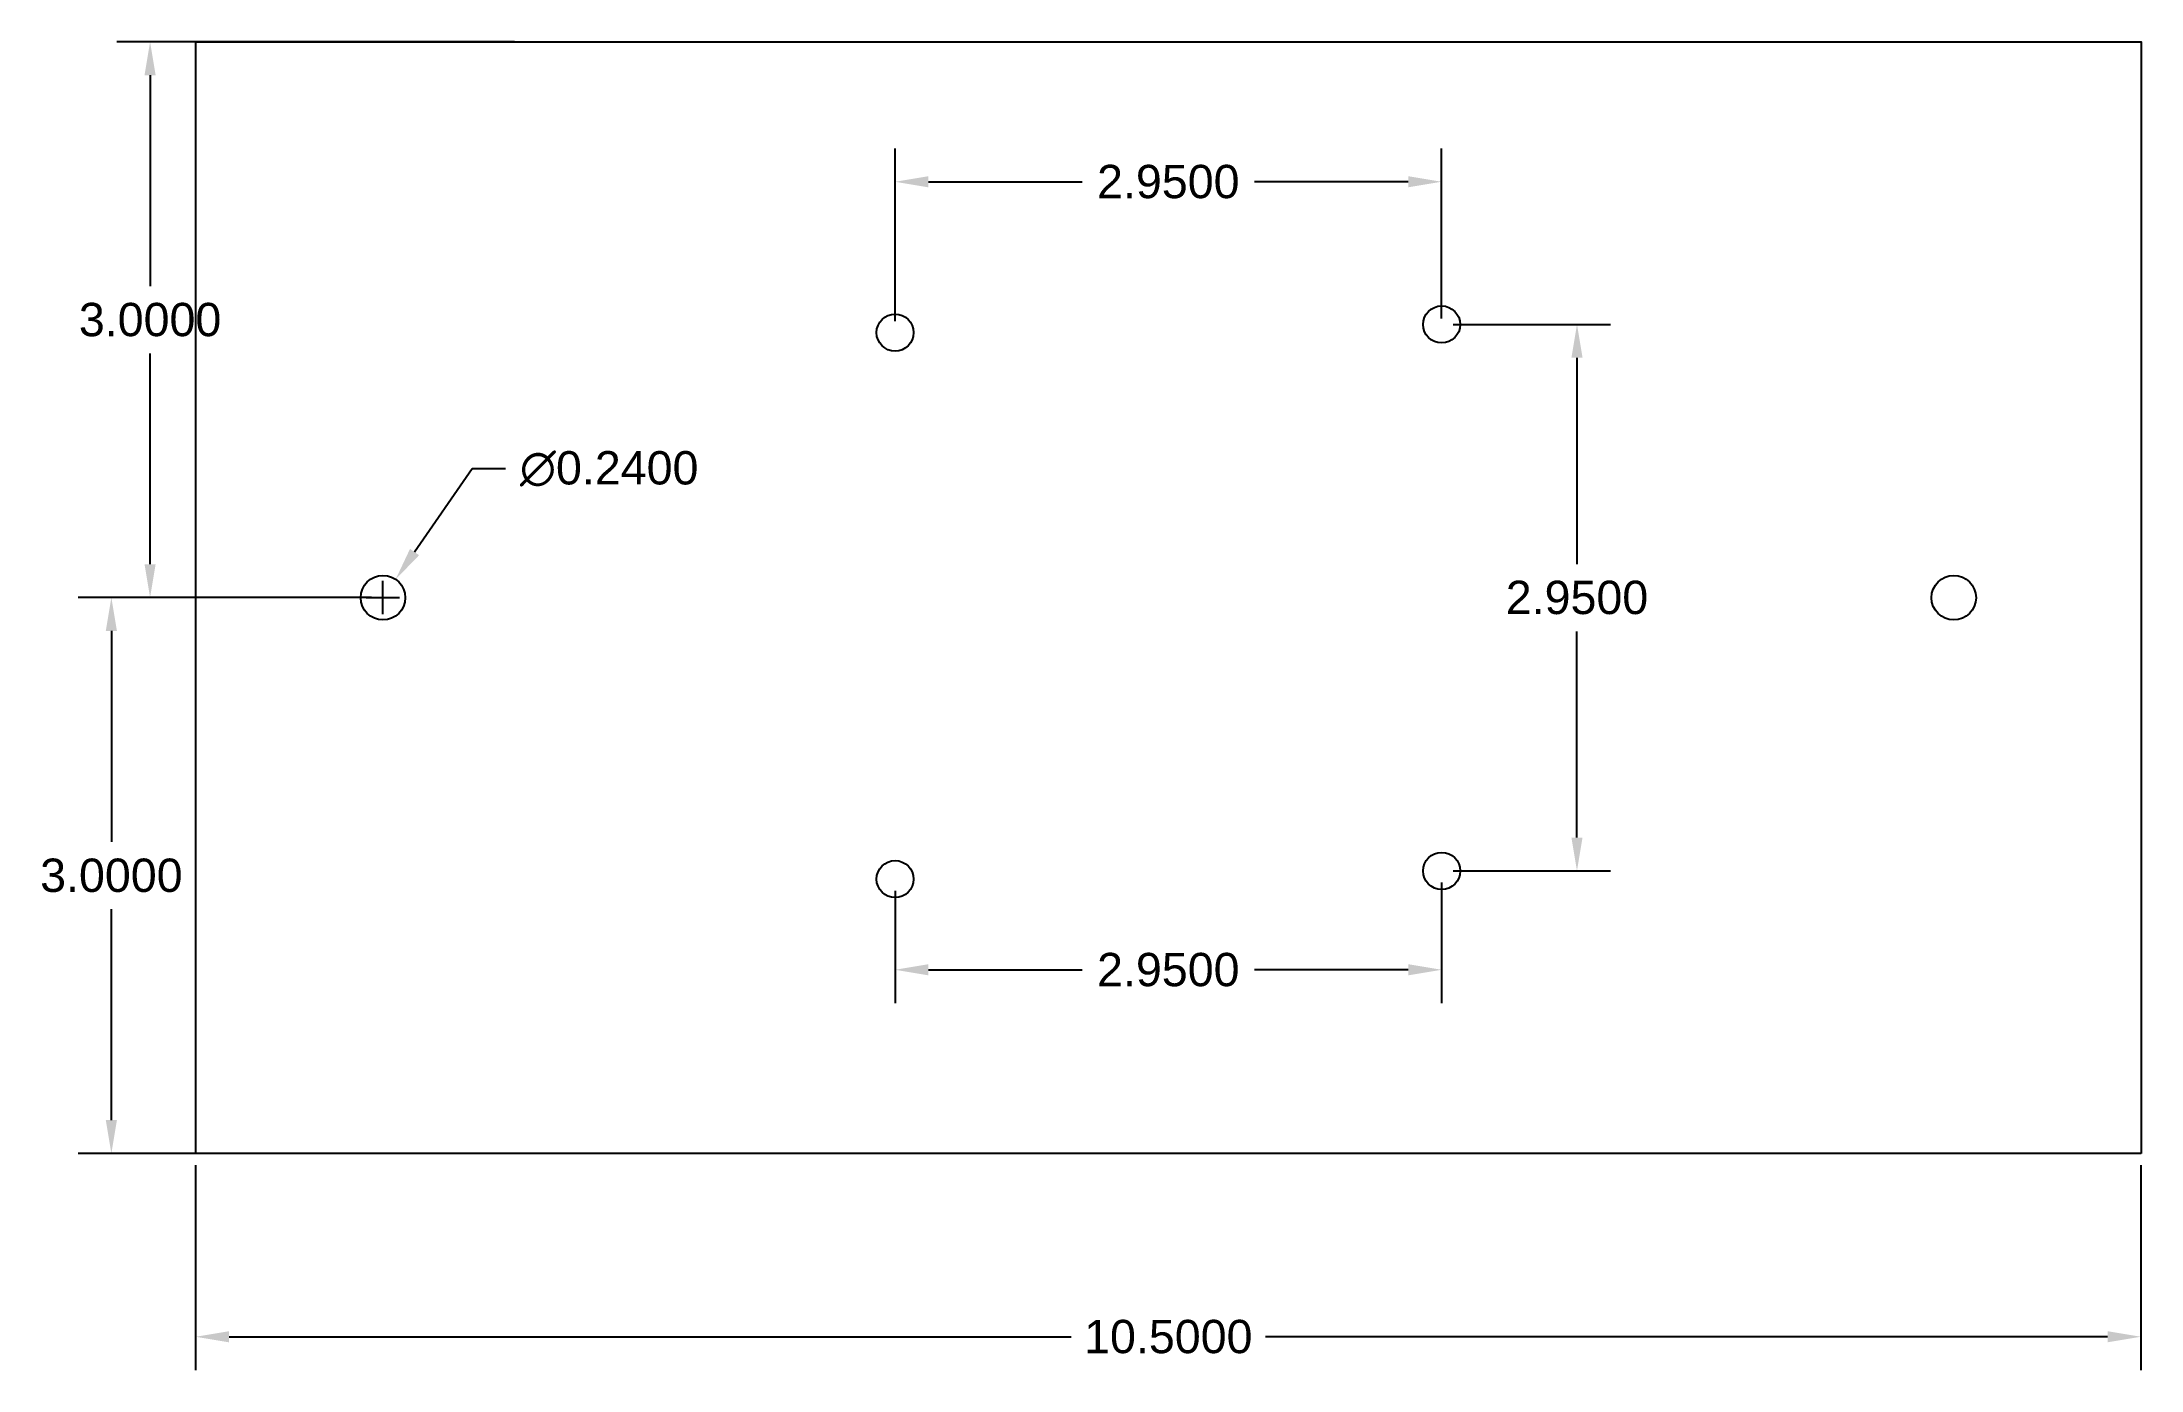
# Model space of a CAD drawing. Header units: inches. Extents: x -0.2 to 11.1, y 21.6 to 28.8.
import ezdxf

# ---------------------------------------------------------------- set-up
doc = ezdxf.new("R2010")
doc.units = ezdxf.units.IN
doc.header["$MEASUREMENT"] = 0
doc.layers.get('0').update_dxf_attribs({"color": 1})
doc.layers.add('dimensions', color=4, linetype='Continuous')
doc.styles.get("Standard").update_dxf_attribs({"font": 'Arial Regular.ttf'})
doc.dimstyles.get("Standard").update_dxf_attribs({"dimtxt": 0.18, "dimasz": 0.18, "dimexe": 0.18, "dimexo": 0.0625, "dimgap": 0.09, "dimtad": 0, "dimtih": 1, "dimtoh": 1, "dimdec": 4, "dimzin": 0, "dimdsep": 46, "dimtxsty": 'Standard', "dimcen": 0.09, "dimadec": 0, "dimazin": 0, "dimtfac": 1, "dimtdec": 4, "dimtofl": 0, "dimtmove": 0, "dimatfit": 3, "dimfxl": 1, "dimtolj": 1, "dimtzin": 0, "dimarcsym": 0})

# ---------------------------------------------------------------- blocks, each defined once
blk = doc.blocks.new('*D3')
at = {"layer": 'Defpoints', "color": 0, "transparency": 16777216}
for p in [(1.683, 25.9), (1.547, 25.703)]:
    blk.add_point(p, dxfattribs=at)
at = {"layer": 'dimensions', "color": 0, "lineweight": -2, "transparency": 16777216}
for p, q in [((2.096, 26.497), (1.786, 26.048)), ((2.276, 26.497), (2.096, 26.497)), ((1.615, 25.712), (1.615, 25.892)), ((1.525, 25.802), (1.705, 25.802))]:
    blk.add_line(p, q, dxfattribs=at)
at = {"layer": 'dimensions', "color": 0, "transparency": 16777216}
blk.add_solid([(1.761, 26.065), (1.81, 26.031), (1.683, 25.9)], dxfattribs=at)
at = {"layer": 'dimensions', "color": 0, "transparency": 16777216, "insert": (2.836, 26.497), "char_height": 0.18, "attachment_point": 5}
blk.add_mtext('\\A1;∅0.2400', dxfattribs=at)
blk = doc.blocks.new('*D4')
at = {"layer": 'Defpoints', "color": 0, "transparency": 16777216}
for p in [(1.615, 25.802), (0.149, 22.802), (2.388, 22.802)]:
    blk.add_point(p, dxfattribs=at)
at = {"layer": 'dimensions', "color": 0, "lineweight": -2, "transparency": 16777216}
for p, q in [((1.553, 25.802), (-0.031, 25.802)), ((0.149, 25.622), (0.149, 24.483)), ((0.149, 22.982), (0.149, 24.12)), ((2.325, 22.802), (-0.031, 22.802))]:
    blk.add_line(p, q, dxfattribs=at)
at = {"layer": 'dimensions', "color": 0, "transparency": 16777216}
for points in [[(0.119, 25.622), (0.179, 25.622), (0.149, 25.802)], [(0.119, 22.982), (0.179, 22.982), (0.149, 22.802)]]:
    blk.add_solid(points, dxfattribs=at)
at = {"layer": 'dimensions', "color": 0, "transparency": 16777216, "insert": (0.149, 24.302), "char_height": 0.18, "attachment_point": 5}
blk.add_mtext('\\A1;3.0000', dxfattribs=at)
blk = doc.blocks.new('*D5')
at = {"layer": 'Defpoints', "color": 0, "transparency": 16777216}
for p in [(0.358, 28.802), (2.388, 28.802), (1.615, 25.802)]:
    blk.add_point(p, dxfattribs=at)
at = {"layer": 'dimensions', "color": 0, "lineweight": -2, "transparency": 16777216}
for p, q in [((2.325, 28.802), (0.178, 28.802)), ((0.358, 28.622), (0.358, 27.483)), ((0.358, 25.982), (0.358, 27.12)), ((1.553, 25.802), (0.178, 25.802))]:
    blk.add_line(p, q, dxfattribs=at)
at = {"layer": 'dimensions', "color": 0, "transparency": 16777216}
for points in [[(0.328, 28.622), (0.388, 28.622), (0.358, 28.802)], [(0.328, 25.982), (0.388, 25.982), (0.358, 25.802)]]:
    blk.add_solid(points, dxfattribs=at)
at = {"layer": 'dimensions', "color": 0, "transparency": 16777216, "insert": (0.358, 27.302), "char_height": 0.18, "attachment_point": 5}
blk.add_mtext('\\A1;3.0000', dxfattribs=at)
blk = doc.blocks.new('*D6')
at = {"layer": 'Defpoints', "color": 0, "transparency": 16777216}
for p in [(7.329, 28.047), (4.379, 27.233), (7.329, 27.245)]:
    blk.add_point(p, dxfattribs=at)
at = {"layer": 'dimensions', "color": 0, "lineweight": -2, "transparency": 16777216}
for p, q in [((4.379, 27.295), (4.379, 28.227)), ((7.329, 27.308), (7.329, 28.227)), ((4.559, 28.047), (5.389, 28.047)), ((7.149, 28.047), (6.32, 28.047))]:
    blk.add_line(p, q, dxfattribs=at)
at = {"layer": 'dimensions', "color": 0, "transparency": 16777216}
for points in [[(4.559, 28.077), (4.559, 28.017), (4.379, 28.047)], [(7.149, 28.077), (7.149, 28.017), (7.329, 28.047)]]:
    blk.add_solid(points, dxfattribs=at)
at = {"layer": 'dimensions', "color": 0, "transparency": 16777216, "insert": (5.854, 28.047), "char_height": 0.18, "attachment_point": 5}
blk.add_mtext('\\A1;2.9500', dxfattribs=at)
blk = doc.blocks.new('*D7')
at = {"layer": 'Defpoints', "color": 0, "transparency": 16777216}
for p in [(7.329, 27.277), (7.329, 24.327), (8.06, 24.327)]:
    blk.add_point(p, dxfattribs=at)
at = {"layer": 'dimensions', "color": 0, "lineweight": -2, "transparency": 16777216}
for p, q in [((7.392, 27.277), (8.24, 27.277)), ((8.06, 27.097), (8.06, 25.983)), ((8.06, 24.507), (8.06, 25.62)), ((7.392, 24.327), (8.24, 24.327))]:
    blk.add_line(p, q, dxfattribs=at)
at = {"layer": 'dimensions', "color": 0, "transparency": 16777216}
for points in [[(8.03, 27.097), (8.09, 27.097), (8.06, 27.277)], [(8.03, 24.507), (8.09, 24.507), (8.06, 24.327)]]:
    blk.add_solid(points, dxfattribs=at)
at = {"layer": 'dimensions', "color": 0, "transparency": 16777216, "insert": (8.06, 25.802), "char_height": 0.18, "attachment_point": 5}
blk.add_mtext('\\A1;2.9500', dxfattribs=at)
blk = doc.blocks.new('*D8')
at = {"layer": 'Defpoints', "color": 0, "transparency": 16777216}
for p in [(4.379, 24.283), (7.329, 24.327), (4.379, 23.793)]:
    blk.add_point(p, dxfattribs=at)
at = {"layer": 'dimensions', "color": 0, "lineweight": -2, "transparency": 16777216}
for p, q in [((7.329, 24.264), (7.329, 23.613)), ((4.379, 24.22), (4.379, 23.613)), ((4.559, 23.793), (5.389, 23.793)), ((7.149, 23.793), (6.32, 23.793))]:
    blk.add_line(p, q, dxfattribs=at)
at = {"layer": 'dimensions', "color": 0, "transparency": 16777216}
for points in [[(4.559, 23.823), (4.559, 23.763), (4.379, 23.793)], [(7.149, 23.823), (7.149, 23.763), (7.329, 23.793)]]:
    blk.add_solid(points, dxfattribs=at)
at = {"layer": 'dimensions', "color": 0, "transparency": 16777216, "insert": (5.854, 23.793), "char_height": 0.18, "attachment_point": 5}
blk.add_mtext('\\A1;2.9500', dxfattribs=at)
blk = doc.blocks.new('*D13')
at = {"layer": 'Defpoints', "color": 0, "transparency": 16777216}
for p in [(0.604, 22.802), (11.104, 22.802), (11.104, 21.812)]:
    blk.add_point(p, dxfattribs=at)
at = {"layer": 'dimensions', "color": 0, "lineweight": -2, "transparency": 16777216}
for p, q in [((0.604, 22.739), (0.604, 21.632)), ((11.104, 22.739), (11.104, 21.632)), ((0.784, 21.812), (5.33, 21.812)), ((10.924, 21.812), (6.379, 21.812))]:
    blk.add_line(p, q, dxfattribs=at)
at = {"layer": 'dimensions', "color": 0, "transparency": 16777216}
for points in [[(0.784, 21.842), (0.784, 21.782), (0.604, 21.812)], [(10.924, 21.842), (10.924, 21.782), (11.104, 21.812)]]:
    blk.add_solid(points, dxfattribs=at)
at = {"layer": 'dimensions', "color": 0, "transparency": 16777216, "insert": (5.854, 21.812), "char_height": 0.18, "attachment_point": 5}
blk.add_mtext('\\A1;10.5000', dxfattribs=at)

msp = doc.modelspace()

# ---------------------------------------------------------------- linework, layer by layer
msp.add_lwpolyline([(11.10445, 22.80159), (0.60445, 22.80159), (0.60445, 28.80159), (11.10445, 28.80159)], close=True)
for centre, radius in [((4.37939, 27.23253), 0.1), ((7.32935, 27.27657), 0.1), ((1.61519, 25.80157), 0.12), ((10.09374, 25.80163), 0.12), ((4.37943, 24.28258), 0.1), ((7.32943, 24.32659), 0.1)]:
    msp.add_circle(centre, radius)

# ---------------------------------------------------------------- dimensions: what is measured, and where the dimension line sits
at = {"layer": 'dimensions'}
for base, p1, p2, picture, middle in [((0.35828, 28.80159), (1.61519, 25.80157), (2.38759, 28.80159), '*D5', (0.35828, 27.30158)), ((8.05967, 24.32659), (7.32935, 27.27657), (7.32943, 24.32659), '*D7', (8.05967, 25.80158)), ((0.14942, 22.80159), (1.61519, 25.80157), (2.38759, 22.80159), '*D4', (0.14942, 24.30158))]:
    dim = msp.add_linear_dim(base=base, p1=p1, p2=p2, angle=90, dimstyle='Standard', dxfattribs=at)
    dim.commit()
    dim.dimension.update_dxf_attribs({"geometry": picture, "text_midpoint": middle})
for base, p1, p2, picture, middle in [((7.32935, 28.04702), (4.37939, 27.23253), (7.32935, 27.24532), '*D6', (5.85437, 28.04702)), ((4.37943, 23.7927), (7.32943, 24.32659), (4.37943, 24.28258), '*D8', (5.85443, 23.7927)), ((11.10445, 21.81239), (0.60445, 22.80159), (11.10445, 22.80159), '*D13', (5.85445, 21.81239))]:
    dim = msp.add_linear_dim(base=base, p1=p1, p2=p2, dimstyle='Standard', dxfattribs=at)
    dim.commit()
    dim.dimension.update_dxf_attribs({"geometry": picture, "text_midpoint": middle})
dim = msp.add_diameter_dim_2p(p1=(1.54697, 25.70284), p2=(1.68341, 25.90029), dimstyle='Standard', dxfattribs=at)
dim.commit()
dim.dimension.update_dxf_attribs({"geometry": '*D3', "text_midpoint": (2.83589, 26.49683), "dimtype": 163})

doc.saveas('drawing.dxf')
